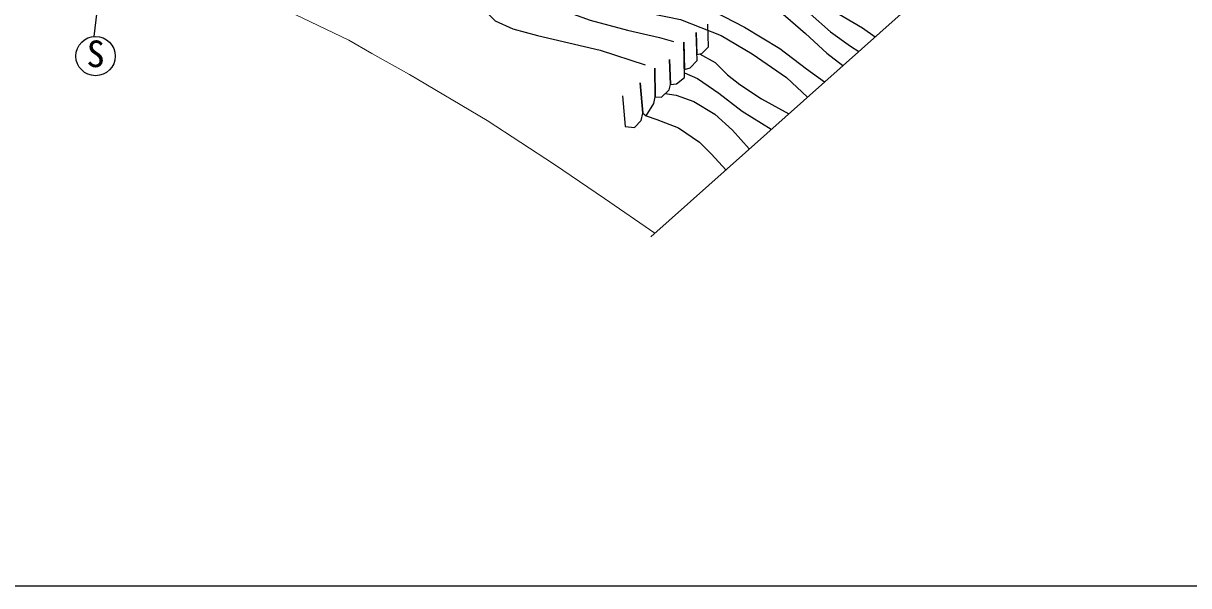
# Model space of a CAD drawing. Units: millimetres at full size, sheet at 1:1000; details may follow other scales. Extents: x 40000 to 680000, y 20000 to 380000.
# Drawn here: x 482442 to 562523, y 205000 to 243648 of the extents above; entities that cross this region are included whole.
import ezdxf
from ezdxf.enums import TextEntityAlignment as Align

# ---------------------------------------------------------------- set-up
doc = ezdxf.new("R2010")
doc.units = ezdxf.units.MM
doc.header["$LTSCALE"] = 1000
for name, color, linetype, lineweight in [('M-BGD', 7, 'Continuous', 25), ('M-BGD-EXST', 7, 'Continuous', 25), ('M-BMK-OTRS', 5, 'Continuous', 25), ('M-STR-HTXT', 7, 'Continuous', 13), ('M-TTL-BAND', 7, 'Continuous', 25)]:
    doc.layers.add(name, color=color, linetype=linetype, lineweight=lineweight)
doc.styles.add('ＭＳ ゴシック', font='')
doc.styles.get('ＭＳ ゴシック').set_extended_font_data('MS Gothic')

msp = doc.modelspace()

# ---------------------------------------------------------------- linework, layer by layer
at = {"layer": 'M-BGD'}
for points in [[(481110, 267040), (484083, 266161), (488086, 264957), (491964, 264047), (497417, 262358), (500808, 261251), (503856, 260090), (505992, 258971), (508187, 257760), (510693, 255741), (512956, 253462), (514630, 251634), (516636, 249682), (518751, 248195), (520089, 247509), (521799, 246727), (523632, 246161), (527853, 245103), (529906, 244449), (531995, 243378), (534429, 241907), (536254, 240515), (537507, 239628)], [(487507, 263972), (491462, 263043), (496088, 261590), (499903, 260279), (502931, 259016), (507112, 256842), (509173, 255541), (511191, 253697), (513162, 251462), (514018, 250168), (516208, 247799), (518248, 246506), (521085, 245411), (524347, 244585), (527591, 243906), (530388, 242805), (532533, 241539), (534883, 239935), (536319, 238569)], [(487164, 263006), (488534, 262597), (493038, 261181), (498184, 259253), (500746, 258384), (502327, 257738), (504349, 256882), (505104, 256569), (505894, 256104), (506430, 255688), (507706, 254866), (508994, 253933), (509753, 253260), (513344, 248897), (514326, 247484), (515323, 246707), (516933, 245690), (519036, 244721), (521385, 243859), (523963, 243166), (526161, 242674), (527124, 242403)], [(493891, 259543), (497342, 258731), (499316, 258051), (501516, 257207), (503998, 256005), (505994, 254854), (507247, 253754), (507887, 253038), (511733, 248502), (512355, 247487), (513247, 246056), (513931, 244771), (514873, 243819), (516073, 243257), (517782, 242813), (522088, 241806), (525163, 240797)], [(528813, 251664), (530246, 250833), (532006, 249454), (534524, 247252), (536431, 245678), (538107, 244511), (540109, 243339), (540977, 242722)], [(528434, 250512), (529823, 249749), (531534, 248583), (532767, 247546), (534366, 246103), (536516, 244309), (537920, 243062), (539275, 242087), (539849, 241717)], [(527470, 249014), (528257, 248774), (530032, 248011), (531389, 246921), (533404, 245347), (534813, 244129), (536182, 242938), (537647, 241606), (538755, 240741)], [(523607, 238659), (523802, 236551), (524436, 236478), (524899, 236977), (525009, 237465), (524826, 239560), (525009, 237465), (525253, 237294), (525765, 238147), (525862, 238598), (525838, 240560), (525862, 238598), (526289, 238573), (526813, 239073), (526923, 239439), (526838, 241169), (526923, 239439), (527325, 239487), (527886, 239926), (527825, 242363), (527872, 240474), (528276, 240584), (528739, 241096), (528678, 243021), (528726, 241510), (529068, 241571), (529532, 242034), (529483, 243581)], [(528897, 241540), (529994, 240958), (530840, 240113), (531685, 239445), (533170, 238451), (535035, 237425)], [(527878, 240245), (528762, 239860), (530231, 238852), (531849, 237621), (533843, 236362)], [(526551, 238823), (527307, 238718), (528510, 238273), (529964, 237398), (531181, 236315), (532330, 235013)], [(525253, 237294), (525972, 237027), (527456, 236463), (528910, 235484), (529741, 234654), (530719, 233577)]]:
    msp.add_lwpolyline(points, dxfattribs=at)
at = {"layer": 'M-BGD-EXST'}
msp.add_line((492682, 286583), (487286, 242741), dxfattribs=at)
msp.add_circle((487408, 241397), 1350, dxfattribs=at)
at = {"layer": 'M-BMK-OTRS'}
msp.add_line((525568, 228985), (574747, 272829), dxfattribs=at)
at = {"layer": 'M-STR-HTXT'}
msp.add_lwpolyline([(477343, 254012), (483443, 251971), (486349, 250843), (491313, 248858), (495866, 246792), (504816, 242490), (506396, 241582), (508976, 240129), (514310, 236964), (518942, 233944), (522382, 231610), (525839, 229226)], dxfattribs=at)
at = {"layer": 'M-TTL-BAND'}
msp.add_line((40000, 205000), (579000, 205000), dxfattribs=at)

# ---------------------------------------------------------------- texts
at = {"layer": 'M-BGD-EXST', "style": 'ＭＳ ゴシック'}
msp.add_text('S', height=1833, rotation=358.508, dxfattribs=at).set_placement((486753, 240104), align=Align.BOTTOM_LEFT)

doc.saveas('drawing.dxf')
